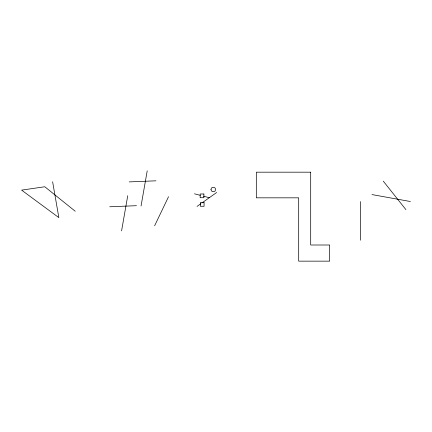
<?xml version="1.0" encoding="UTF-8"?>
<svg xmlns="http://www.w3.org/2000/svg" width="432" height="432" viewBox="0 0 432 432"><rect width="100%" height="100%" fill="white"/><g stroke="black" fill="none" stroke-linecap="round" stroke-linejoin="round"><path stroke-width="0.65" d="M121.581 230.872L127.732 195.723M141.053 206.005L147.209 170.851M154.618 225.774L168.534 196.727M197.046 206.42L200.858 203.71M201.949 202.937L216.659 192.488M129.2 181.899L155.957 180.819M109.728 206.771L136.485 205.691M371.968 194.578L410.4 201.523M194.465 193.811L200.264 195.34M203.488 196.193L209.293 197.721M75.222 211.237L44.793 186.754L21.6 190.129L58.855 217.62L52.618 181.759M383.287 181.143L405.923 209.65M360.671 201.566L360.671 240.23M210.989 189.351C210.665 192.31 215.546 192.613 215.59 189.637C215.914 186.678 211.032 186.376 210.989 189.351M310.694 172.184L256.316 172.184L256.316 197.829L298.69 197.829L298.69 261.149L329.665 261.149L329.665 245.003L310.694 245.003L310.694 172.184M203.893 194L200.183 194L200.183 197.71L203.893 197.71L203.893 194M204.066 202.57L200.362 202.57L200.362 206.28L204.066 206.28L204.066 202.57"/></g></svg>
